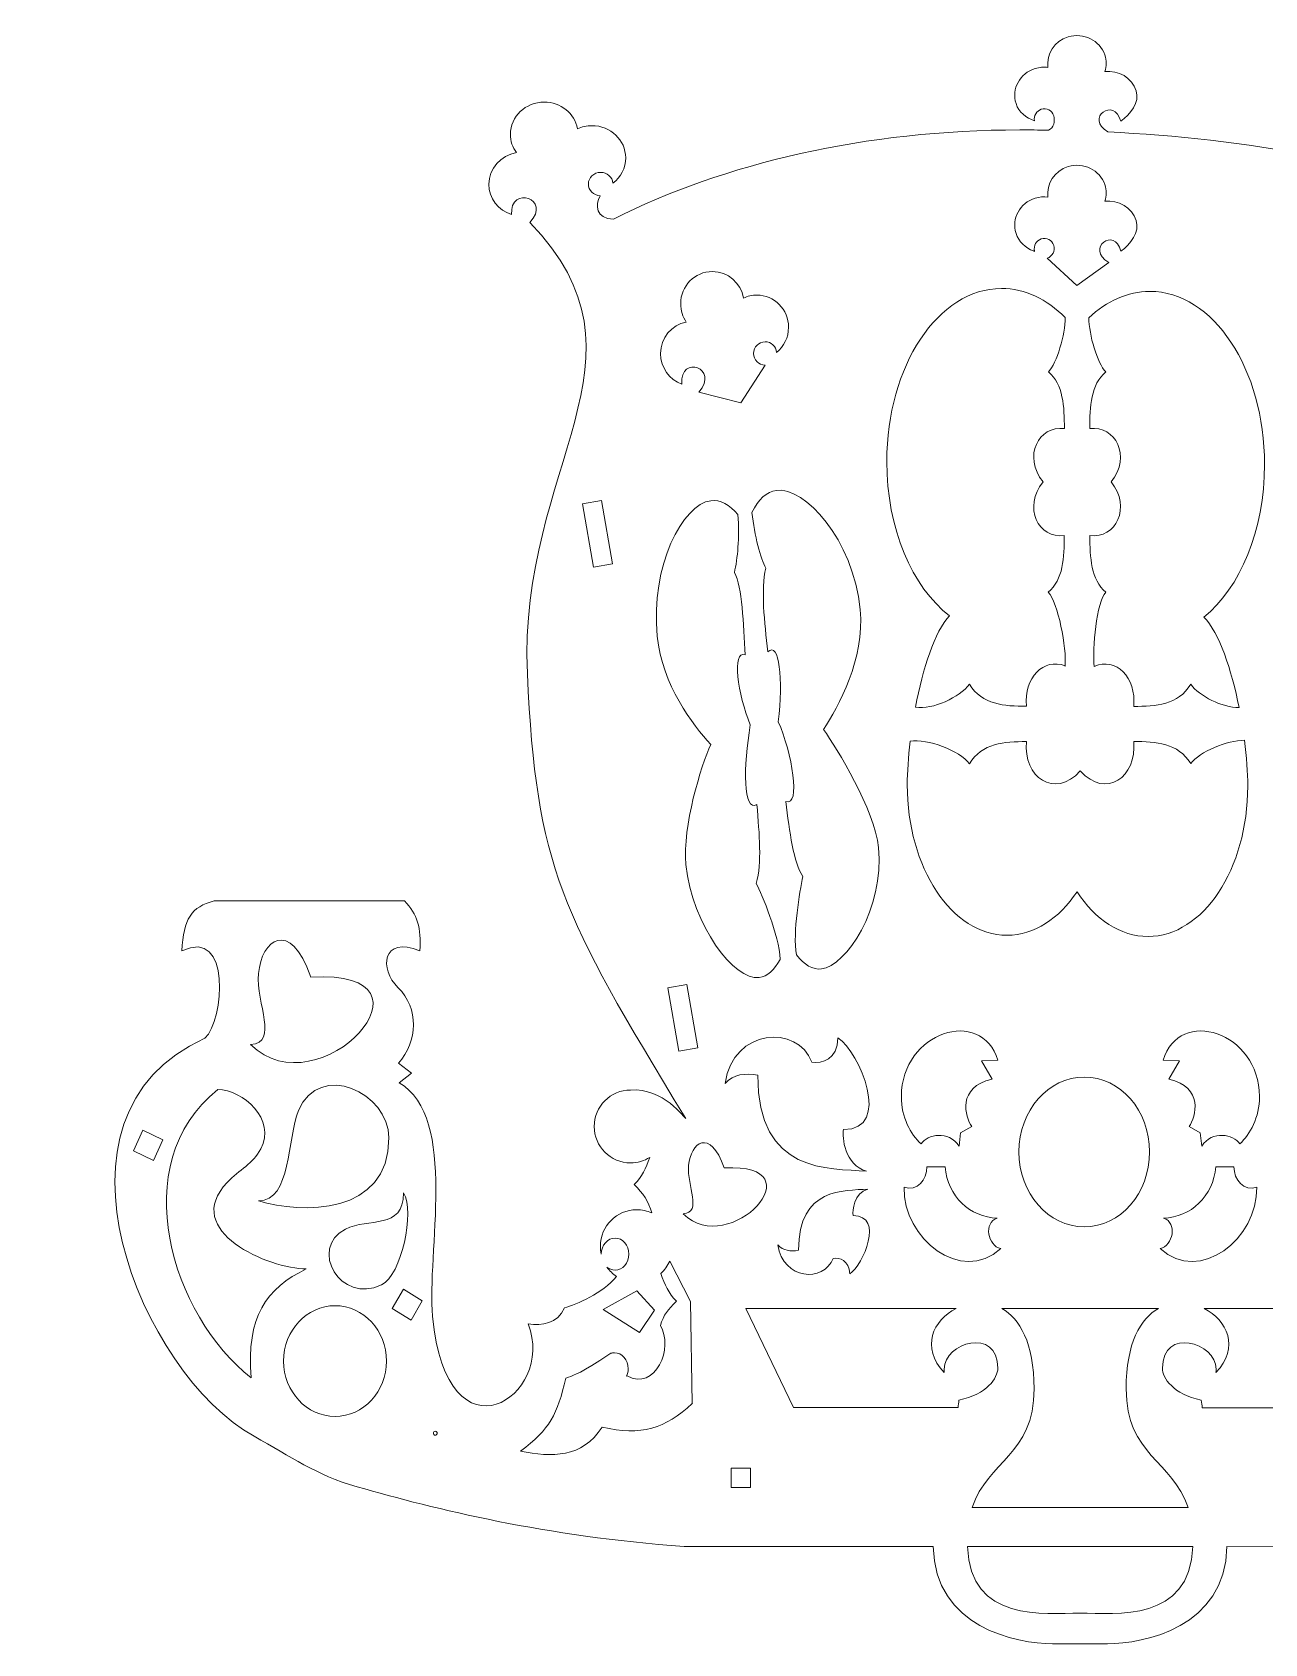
# Model space of a CAD drawing. Header units: centimetres. Extents: x -45.9 to 46.4, y -45.2 to 46.8.
# Drawn here: x -45.86 to -20.28, y 13.32 to 46.76 of the extents above; entities that cross this region are included whole.
import ezdxf

# ---------------------------------------------------------------- set-up
doc = ezdxf.new("R2010")
doc.units = ezdxf.units.CM
doc.header["$MEASUREMENT"] = 0
doc.layers.add('layer 1', color=7, linetype='Continuous')

msp = doc.modelspace()

# ---------------------------------------------------------------- linework, layer by layer
at = {"layer": 'layer 1', "color": 250, "lineweight": 9}
for points, knots in [([(-39.11094, 16.57322), (-37.47462, 16.10343), (-35.20512, 15.54193), (-32.32337, 15.33513), (-32.32337, 15.33513), (-32.32337, 15.33513), (-28.37737, 15.33367), (-28.37737, 15.33367), (-28.37737, 15.33367), (-28.37737, 15.33367), (-27.15544, 15.33313), (-27.15544, 15.33313), (-27.15544, 15.33313), (-27.12981, 13.6549), (-25.42327, 13.31554), (-24.67834, 13.31554), (-24.67834, 13.31554), (-24.67834, 13.31554), (-23.53678, 13.31554), (-23.53678, 13.31554), (-23.53678, 13.31554), (-22.79224, 13.31554), (-21.08691, 13.65463), (-21.05968, 15.33086), (-21.05968, 15.33086), (-21.05968, 15.33086), (-15.90255, 15.32886), (-15.90255, 15.32886), (-15.90255, 15.32886), (-13.02095, 15.53565), (-10.75144, 16.09715), (-9.11499, 16.56694), (-9.11499, 16.56694), (-8.24297, 16.81739), (-7.75516, 17.18652), (-6.97351, 17.61746), (-6.97351, 17.61746), (-4.64353, 18.90186), (-2.37055, 24.27579), (-5.95584, 25.87553), (-5.95584, 25.87553), (-6.34499, 26.25253), (-6.51988, 28.19229), (-5.47497, 27.689), (-5.47497, 27.689), (-5.51061, 28.3565), (-5.67148, 28.60321), (-6.14541, 28.72736), (-6.14541, 28.72736), (-6.14541, 28.72736), (-10.09689, 28.72736), (-10.09689, 28.72736), (-10.09689, 28.72736), (-10.36589, 28.45249), (-10.44946, 28.16946), (-10.41448, 27.68953), (-10.41448, 27.68953), (-9.62376, 28.00966), (-9.57183, 27.30505), (-9.96098, 26.92804), (-9.96098, 26.92804), (-10.40527, 26.49764), (-10.37337, 25.81398), (-9.96993, 25.35568), (-9.96993, 25.35568), (-9.96993, 25.35568), (-10.24213, 25.14902), (-10.24213, 25.14902), (-10.24213, 25.14902), (-10.24213, 25.14902), (-9.98808, 24.95184), (-9.98808, 24.95184), (-9.98808, 24.95184), (-11.21589, 24.24121), (-10.55573, 21.39712), (-10.67775, 20.10564), (-10.67775, 20.10564), (-10.97559, 16.95356), (-13.24696, 18.44329), (-12.66517, 19.94597), (-12.66517, 19.94597), (-12.95024, 19.91456), (-13.272, 19.94341), (-13.41473, 20.28183), (-13.41473, 20.28183), (-13.66754, 20.34673), (-14.20764, 20.58197), (-14.49826, 20.93201), (-14.49826, 20.93201), (-14.42057, 20.98407), (-14.35275, 21.05042), (-14.29908, 21.12718), (-14.29908, 21.12718), (-14.34621, 21.08713), (-14.40428, 21.0635), (-14.46689, 21.0635), (-14.46689, 21.0635), (-14.62455, 21.0635), (-14.75245, 21.21276), (-14.75245, 21.39685), (-14.75245, 21.39685), (-14.75245, 21.58095), (-14.62455, 21.73021), (-14.46689, 21.73021), (-14.46689, 21.73021), (-14.30923, 21.73021), (-14.18147, 21.58095), (-14.18147, 21.39685), (-14.18147, 21.39685), (-14.18147, 21.39685), (-14.18147, 21.39232), (-14.18147, 21.39232), (-14.18147, 21.39232), (-14.18147, 21.39232), (-14.18147, 21.39165), (-14.18147, 21.39165), (-14.18147, 21.39165), (-14.18147, 21.39165), (-14.18133, 21.39232), (-14.18133, 21.39232), (-14.18133, 21.39232), (-14.16905, 21.44665), (-14.16251, 21.50325), (-14.16251, 21.56133), (-14.16251, 21.56133), (-14.16251, 21.97878), (-14.49986, 22.31734), (-14.91585, 22.31734), (-14.91585, 22.31734), (-15.02666, 22.31734), (-15.13186, 22.29331), (-15.22664, 22.25019), (-15.22664, 22.25019), (-15.15856, 22.49476), (-15.04975, 22.65737), (-14.86541, 22.83944), (-14.86541, 22.83944), (-15.02743, 23.00921), (-15.10538, 23.16502), (-15.18686, 23.4043), (-15.18686, 23.4043), (-15.18686, 23.4043), (-15.18672, 23.4043), (-15.18672, 23.4043), (-15.18672, 23.4043), (-15.07098, 23.33154), (-14.93414, 23.28949), (-14.78742, 23.28949), (-14.78742, 23.28949), (-14.37157, 23.28949), (-14.03421, 23.62805), (-14.03421, 24.0455), (-14.03421, 24.0455), (-14.03421, 24.46296), (-14.37157, 24.80152), (-14.78742, 24.80152), (-14.78742, 24.80152), (-15.45693, 24.85492), (-15.92338, 24.20984), (-15.93219, 24.20984), (-15.93219, 24.20984), (-14.06599, 27.92756), (-13.40917, 29.05017), (-13.38273, 33.19509), (-13.38273, 33.19509), (-13.35496, 37.55882), (-15.92191, 40.46619), (-13.91527, 42.79163), (-13.91527, 42.79163), (-14.38746, 43.28799), (-13.49327, 43.58035), (-13.5392, 42.95851), (-13.5392, 42.95851), (-13.26458, 43.04929), (-13.06754, 43.29773), (-13.06754, 43.58983), (-13.06754, 43.58983), (-13.06754, 43.91597), (-13.31331, 44.18765), (-13.63812, 44.24612), (-13.63812, 44.24612), (-13.55989, 44.35399), (-13.5141, 44.48469), (-13.5141, 44.62553), (-13.5141, 44.62553), (-13.5141, 44.99439), (-13.82836, 45.29356), (-14.21591, 45.29356), (-14.21591, 45.29356), (-14.56181, 45.29356), (-14.84937, 45.05527), (-14.90717, 44.74167), (-14.90717, 44.74167), (-14.99755, 44.78226), (-15.09861, 44.80482), (-15.20528, 44.80482), (-15.20528, 44.80482), (-15.59283, 44.80482), (-15.90709, 44.50578), (-15.90709, 44.13678), (-15.90709, 44.13678), (-15.90709, 43.92492), (-15.80336, 43.73588), (-15.64156, 43.61346), (-15.64156, 43.61346), (-15.63101, 43.73815), (-15.52128, 43.83627), (-15.38764, 43.83627), (-15.38764, 43.83627), (-15.24693, 43.83627), (-15.13279, 43.72774), (-15.13279, 43.5941), (-15.13279, 43.5941), (-15.13279, 43.46366), (-15.24134, 43.35732), (-15.37723, 43.3522), (-15.37723, 43.3522), (-15.27297, 43.15529), (-15.27644, 42.86933), (-15.65665, 42.86933), (-15.65665, 42.86933), (-17.65066, 44.08084), (-20.72848, 44.55684), (-23.5325, 44.69041), (-23.5325, 44.69041), (-24.02126, 44.97935), (-23.39077, 45.42844), (-23.26524, 44.91229), (-23.26524, 44.91229), (-23.06312, 45.05687), (-22.8658, 45.30638), (-22.9451, 45.54748), (-22.9451, 45.54748), (-23.03348, 45.81662), (-23.31009, 45.97856), (-23.59405, 45.94451), (-23.59405, 45.94451), (-23.55867, 46.05332), (-23.5564, 46.17293), (-23.59458, 46.28908), (-23.59458, 46.28908), (-23.69471, 46.59359), (-24.03527, 46.76087), (-24.35513, 46.66261), (-24.35513, 46.66261), (-24.64069, 46.57477), (-24.81344, 46.30523), (-24.77606, 46.03169), (-24.77606, 46.03169), (-24.86163, 46.04224), (-24.95121, 46.03529), (-25.03919, 46.00819), (-25.03919, 46.00819), (-25.35919, 45.90994), (-25.53728, 45.58326), (-25.43729, 45.27875), (-25.43729, 45.27875), (-25.38001, 45.10464), (-25.22071, 44.98214), (-25.05477, 44.92178), (-25.05477, 44.92178), (-25.07394, 45.02495), (-25.01455, 45.12938), (-24.9137, 45.16247), (-24.9137, 45.16247), (-24.80516, 45.19811), (-24.68955, 45.1375), (-24.65564, 45.02723), (-24.65564, 45.02723), (-24.6216, 44.91683), (-24.65498, 44.76424), (-24.76365, 44.72861), (-24.76365, 44.72861), (-24.96523, 44.73158), (-25.16409, 44.733), (-25.35959, 44.733), (-25.35959, 44.733), (-28.55639, 44.733), (-31.49113, 44.04), (-33.79068, 42.8847), (-33.79068, 42.8847), (-34.16523, 42.88758), (-34.17236, 43.17311), (-34.06863, 43.36896), (-34.06863, 43.36896), (-34.20451, 43.37415), (-34.31307, 43.48048), (-34.31307, 43.61093), (-34.31307, 43.61093), (-34.31307, 43.74456), (-34.19892, 43.8531), (-34.05821, 43.8531), (-34.05821, 43.8531), (-33.92458, 43.8531), (-33.81484, 43.75497), (-33.80429, 43.63028), (-33.80429, 43.63028), (-33.64249, 43.7527), (-33.53876, 43.94174), (-33.53876, 44.1536), (-33.53876, 44.1536), (-33.53876, 44.52247), (-33.85302, 44.82164), (-34.24057, 44.82164), (-34.24057, 44.82164), (-34.34724, 44.82164), (-34.4483, 44.79895), (-34.53868, 44.7585), (-34.53868, 44.7585), (-34.59649, 45.07209), (-34.88405, 45.31039), (-35.22995, 45.31039), (-35.22995, 45.31039), (-35.61763, 45.31039), (-35.93176, 45.01121), (-35.93176, 44.64235), (-35.93176, 44.64235), (-35.93176, 44.50151), (-35.88597, 44.37068), (-35.80774, 44.26294), (-35.80774, 44.26294), (-36.13254, 44.20447), (-36.37832, 43.93279), (-36.37832, 43.60665), (-36.37832, 43.60665), (-36.37832, 43.31455), (-36.18127, 43.06611), (-35.90666, 42.97533), (-35.90666, 42.97533), (-35.95254, 43.5966), (-35.06003, 43.30534), (-35.5293, 42.80981), (-35.5293, 42.80981), (-32.77588, 39.98277), (-35.77768, 37.76962), (-35.57892, 33.44513), (-35.57892, 33.44513), (-35.39388, 29.4201), (-34.88204, 28.48559), (-32.29374, 24.21612), (-32.29374, 24.21612), (-32.30255, 24.21612), (-32.76913, 24.86106), (-33.4385, 24.80779), (-33.4385, 24.80779), (-33.85449, 24.80779), (-34.19171, 24.46923), (-34.19171, 24.05178), (-34.19171, 24.05178), (-34.19171, 23.63432), (-33.85449, 23.29563), (-33.4385, 23.29563), (-33.4385, 23.29563), (-33.29192, 23.29563), (-33.15495, 23.33782), (-33.0392, 23.41057), (-33.0392, 23.41057), (-33.12055, 23.17129), (-33.19863, 23.01535), (-33.36054, 22.84573), (-33.36054, 22.84573), (-33.17618, 22.66364), (-33.06737, 22.50104), (-32.99929, 22.25633), (-32.99929, 22.25633), (-33.09407, 22.29958), (-33.1994, 22.32361), (-33.31021, 22.32361), (-33.31021, 22.32361), (-33.72606, 22.32361), (-34.06342, 21.98506), (-34.06342, 21.5676), (-34.06342, 21.5676), (-34.06342, 21.50953), (-34.05688, 21.45292), (-34.0446, 21.39859), (-34.0446, 21.39859), (-34.0446, 21.39859), (-34.0446, 21.40313), (-34.0446, 21.40313), (-34.0446, 21.40313), (-34.0446, 21.58723), (-33.9167, 21.73648), (-33.75904, 21.73648), (-33.75904, 21.73648), (-33.60137, 21.73648), (-33.47348, 21.58723), (-33.47348, 21.40313), (-33.47348, 21.40313), (-33.47348, 21.21903), (-33.60137, 21.06978), (-33.75904, 21.06978), (-33.75904, 21.06978), (-33.82165, 21.06978), (-33.87986, 21.09341), (-33.92685, 21.13346), (-33.92685, 21.13346), (-33.92685, 21.13346), (-33.92738, 21.13399), (-33.92738, 21.13399), (-33.92738, 21.13399), (-33.92738, 21.13399), (-33.92698, 21.13332), (-33.92698, 21.13332), (-33.92698, 21.13332), (-33.87318, 21.05656), (-33.8055, 20.99035), (-33.72767, 20.93828), (-33.72767, 20.93828), (-34.01829, 20.58825), (-34.55851, 20.35288), (-34.81119, 20.28811), (-34.81119, 20.28811), (-34.95392, 19.94968), (-35.27582, 19.92084), (-35.56076, 19.95211), (-35.56076, 19.95211), (-34.97897, 18.44943), (-37.25048, 16.95983), (-37.54818, 20.11178), (-37.54818, 20.11178), (-37.67033, 21.4034), (-37.01004, 24.24749), (-38.23798, 24.95798), (-38.23798, 24.95798), (-38.23798, 24.95798), (-37.98379, 25.15529), (-37.98379, 25.15529), (-37.98379, 25.15529), (-37.98379, 25.15529), (-38.256, 25.36195), (-38.256, 25.36195), (-38.256, 25.36195), (-37.85256, 25.82026), (-37.82079, 26.50391), (-38.26508, 26.93432), (-38.26508, 26.93432), (-38.6541, 27.31119), (-38.60217, 28.01594), (-37.81144, 27.69581), (-37.81144, 27.69581), (-37.77647, 28.17574), (-37.86017, 28.45876), (-38.12904, 28.7335), (-38.12904, 28.7335), (-38.12904, 28.7335), (-42.08065, 28.7335), (-42.08065, 28.7335), (-42.08065, 28.7335), (-42.55458, 28.60948), (-42.71532, 28.36277), (-42.75096, 27.69527), (-42.75096, 27.69527), (-41.70619, 28.19857), (-41.88094, 26.25867), (-42.27009, 25.8818), (-42.27009, 25.8818), (-45.85538, 24.28193), (-43.5824, 18.90814), (-41.25242, 17.62373), (-41.25242, 17.62373), (-40.47077, 17.19279), (-39.98296, 16.82353), (-39.11094, 16.57322)], [0, 0, 0, 0, 0.00854701, 0.00854701, 0.00854701, 0.00854701, 0.01709402, 0.01709402, 0.01709402, 0.01709402, 0.02564103, 0.02564103, 0.02564103, 0.02564103, 0.03418803, 0.03418803, 0.03418803, 0.03418803, 0.04273504, 0.04273504, 0.04273504, 0.04273504, 0.05128205, 0.05128205, 0.05128205, 0.05128205, 0.05982906, 0.05982906, 0.05982906, 0.05982906, 0.06837607, 0.06837607, 0.06837607, 0.06837607, 0.07692308, 0.07692308, 0.07692308, 0.07692308, 0.08547009, 0.08547009, 0.08547009, 0.08547009, 0.09401709, 0.09401709, 0.09401709, 0.09401709, 0.1025641, 0.1025641, 0.1025641, 0.1025641, 0.11111111, 0.11111111, 0.11111111, 0.11111111, 0.11965812, 0.11965812, 0.11965812, 0.11965812, 0.12820513, 0.12820513, 0.12820513, 0.12820513, 0.13675214, 0.13675214, 0.13675214, 0.13675214, 0.14529915, 0.14529915, 0.14529915, 0.14529915, 0.15384615, 0.15384615, 0.15384615, 0.15384615, 0.16239316, 0.16239316, 0.16239316, 0.16239316, 0.17094017, 0.17094017, 0.17094017, 0.17094017, 0.17948718, 0.17948718, 0.17948718, 0.17948718, 0.18803419, 0.18803419, 0.18803419, 0.18803419, 0.1965812, 0.1965812, 0.1965812, 0.1965812, 0.20512821, 0.20512821, 0.20512821, 0.20512821, 0.21367521, 0.21367521, 0.21367521, 0.21367521, 0.22222222, 0.22222222, 0.22222222, 0.22222222, 0.23076923, 0.23076923, 0.23076923, 0.23076923, 0.23931624, 0.23931624, 0.23931624, 0.23931624, 0.24786325, 0.24786325, 0.24786325, 0.24786325, 0.25641026, 0.25641026, 0.25641026, 0.25641026, 0.26495726, 0.26495726, 0.26495726, 0.26495726, 0.27350427, 0.27350427, 0.27350427, 0.27350427, 0.28205128, 0.28205128, 0.28205128, 0.28205128, 0.29059829, 0.29059829, 0.29059829, 0.29059829, 0.2991453, 0.2991453, 0.2991453, 0.2991453, 0.30769231, 0.30769231, 0.30769231, 0.30769231, 0.31623932, 0.31623932, 0.31623932, 0.31623932, 0.32478632, 0.32478632, 0.32478632, 0.32478632, 0.33333333, 0.33333333, 0.33333333, 0.33333333, 0.34188034, 0.34188034, 0.34188034, 0.34188034, 0.35042735, 0.35042735, 0.35042735, 0.35042735, 0.35897436, 0.35897436, 0.35897436, 0.35897436, 0.36752137, 0.36752137, 0.36752137, 0.36752137, 0.37606838, 0.37606838, 0.37606838, 0.37606838, 0.38461538, 0.38461538, 0.38461538, 0.38461538, 0.39316239, 0.39316239, 0.39316239, 0.39316239, 0.4017094, 0.4017094, 0.4017094, 0.4017094, 0.41025641, 0.41025641, 0.41025641, 0.41025641, 0.41880342, 0.41880342, 0.41880342, 0.41880342, 0.42735043, 0.42735043, 0.42735043, 0.42735043, 0.43589744, 0.43589744, 0.43589744, 0.43589744, 0.44444444, 0.44444444, 0.44444444, 0.44444444, 0.45299145, 0.45299145, 0.45299145, 0.45299145, 0.46153846, 0.46153846, 0.46153846, 0.46153846, 0.47008547, 0.47008547, 0.47008547, 0.47008547, 0.47863248, 0.47863248, 0.47863248, 0.47863248, 0.48717949, 0.48717949, 0.48717949, 0.48717949, 0.4957265, 0.4957265, 0.4957265, 0.4957265, 0.5042735, 0.5042735, 0.5042735, 0.5042735, 0.51282051, 0.51282051, 0.51282051, 0.51282051, 0.52136752, 0.52136752, 0.52136752, 0.52136752, 0.52991453, 0.52991453, 0.52991453, 0.52991453, 0.53846154, 0.53846154, 0.53846154, 0.53846154, 0.54700855, 0.54700855, 0.54700855, 0.54700855, 0.55555556, 0.55555556, 0.55555556, 0.55555556, 0.56410256, 0.56410256, 0.56410256, 0.56410256, 0.57264957, 0.57264957, 0.57264957, 0.57264957, 0.58119658, 0.58119658, 0.58119658, 0.58119658, 0.58974359, 0.58974359, 0.58974359, 0.58974359, 0.5982906, 0.5982906, 0.5982906, 0.5982906, 0.60683761, 0.60683761, 0.60683761, 0.60683761, 0.61538462, 0.61538462, 0.61538462, 0.61538462, 0.62393162, 0.62393162, 0.62393162, 0.62393162, 0.63247863, 0.63247863, 0.63247863, 0.63247863, 0.64102564, 0.64102564, 0.64102564, 0.64102564, 0.64957265, 0.64957265, 0.64957265, 0.64957265, 0.65811966, 0.65811966, 0.65811966, 0.65811966, 0.66666667, 0.66666667, 0.66666667, 0.66666667, 0.67521368, 0.67521368, 0.67521368, 0.67521368, 0.68376068, 0.68376068, 0.68376068, 0.68376068, 0.69230769, 0.69230769, 0.69230769, 0.69230769, 0.7008547, 0.7008547, 0.7008547, 0.7008547, 0.70940171, 0.70940171, 0.70940171, 0.70940171, 0.71794872, 0.71794872, 0.71794872, 0.71794872, 0.72649573, 0.72649573, 0.72649573, 0.72649573, 0.73504274, 0.73504274, 0.73504274, 0.73504274, 0.74358974, 0.74358974, 0.74358974, 0.74358974, 0.75213675, 0.75213675, 0.75213675, 0.75213675, 0.76068376, 0.76068376, 0.76068376, 0.76068376, 0.76923077, 0.76923077, 0.76923077, 0.76923077, 0.77777778, 0.77777778, 0.77777778, 0.77777778, 0.78632479, 0.78632479, 0.78632479, 0.78632479, 0.79487179, 0.79487179, 0.79487179, 0.79487179, 0.8034188, 0.8034188, 0.8034188, 0.8034188, 0.81196581, 0.81196581, 0.81196581, 0.81196581, 0.82051282, 0.82051282, 0.82051282, 0.82051282, 0.82905983, 0.82905983, 0.82905983, 0.82905983, 0.83760684, 0.83760684, 0.83760684, 0.83760684, 0.84615385, 0.84615385, 0.84615385, 0.84615385, 0.85470085, 0.85470085, 0.85470085, 0.85470085, 0.86324786, 0.86324786, 0.86324786, 0.86324786, 0.87179487, 0.87179487, 0.87179487, 0.87179487, 0.88034188, 0.88034188, 0.88034188, 0.88034188, 0.88888889, 0.88888889, 0.88888889, 0.88888889, 0.8974359, 0.8974359, 0.8974359, 0.8974359, 0.90598291, 0.90598291, 0.90598291, 0.90598291, 0.91452991, 0.91452991, 0.91452991, 0.91452991, 0.92307692, 0.92307692, 0.92307692, 0.92307692, 0.93162393, 0.93162393, 0.93162393, 0.93162393, 0.94017094, 0.94017094, 0.94017094, 0.94017094, 0.94871795, 0.94871795, 0.94871795, 0.94871795, 0.95726496, 0.95726496, 0.95726496, 0.95726496, 0.96581197, 0.96581197, 0.96581197, 0.96581197, 0.97435897, 0.97435897, 0.97435897, 0.97435897, 0.98290598, 0.98290598, 0.98290598, 0.98290598, 1, 1, 1, 1]), ([(-24.76365, 44.72859), (-24.76365, 44.72859), (-24.7535, 44.72846), (-24.7535, 44.72846), (-24.7535, 44.72846), (-24.75688, 44.72851), (-24.76027, 44.72856), (-24.76365, 44.72859)], [0, 0, 0, 0, 0.33333333, 0.33333333, 0.33333333, 0.33333333, 1, 1, 1, 1]), ([(-25.07604, 42.22239), (-25.24291, 42.28246), (-25.37975, 42.41223), (-25.43729, 42.58711), (-25.43729, 42.58711), (-25.53728, 42.89163), (-25.35919, 43.21817), (-25.03919, 43.31656), (-25.03919, 43.31656), (-24.95121, 43.34352), (-24.86163, 43.35047), (-24.77606, 43.34005), (-24.77606, 43.34005), (-24.81344, 43.61346), (-24.64069, 43.88313), (-24.35513, 43.97084), (-24.35513, 43.97084), (-24.03527, 44.0691), (-23.69471, 43.90196), (-23.59458, 43.59744), (-23.59458, 43.59744), (-23.5564, 43.48116), (-23.55867, 43.36168), (-23.59405, 43.25288), (-23.59405, 43.25288), (-23.31009, 43.28692), (-23.03348, 43.12498), (-22.9451, 42.85571), (-22.9451, 42.85571), (-22.8658, 42.61461), (-23.06191, 42.35963), (-23.2639, 42.21504), (-23.2639, 42.21504), (-23.38632, 42.73997), (-24.00243, 42.27192), (-23.51181, 41.98195), (-23.51181, 41.98195), (-23.51181, 41.98195), (-24.17584, 41.50522), (-24.17584, 41.50522), (-24.17584, 41.50522), (-24.17584, 41.50522), (-24.79088, 42.071), (-24.79088, 42.071), (-24.79088, 42.071), (-24.68221, 42.10664), (-24.6216, 42.22519), (-24.65564, 42.33546), (-24.65564, 42.33546), (-24.68955, 42.44587), (-24.80516, 42.50634), (-24.9137, 42.4707), (-24.9137, 42.4707), (-25.01703, 42.43679), (-25.07684, 42.32799), (-25.05321, 42.22252), (-25.05321, 42.22252), (-25.05321, 42.22252), (-25.05121, 42.21344), (-25.05121, 42.21344), (-25.05121, 42.21344), (-25.05121, 42.21344), (-25.07604, 42.22239), (-25.07604, 42.22239)], [0, 0, 0, 0, 0.05882353, 0.05882353, 0.05882353, 0.05882353, 0.11764706, 0.11764706, 0.11764706, 0.11764706, 0.17647059, 0.17647059, 0.17647059, 0.17647059, 0.23529412, 0.23529412, 0.23529412, 0.23529412, 0.29411765, 0.29411765, 0.29411765, 0.29411765, 0.35294118, 0.35294118, 0.35294118, 0.35294118, 0.41176471, 0.41176471, 0.41176471, 0.41176471, 0.47058824, 0.47058824, 0.47058824, 0.47058824, 0.52941176, 0.52941176, 0.52941176, 0.52941176, 0.58823529, 0.58823529, 0.58823529, 0.58823529, 0.64705882, 0.64705882, 0.64705882, 0.64705882, 0.70588235, 0.70588235, 0.70588235, 0.70588235, 0.76470588, 0.76470588, 0.76470588, 0.76470588, 0.82352941, 0.82352941, 0.82352941, 0.82352941, 0.88235294, 0.88235294, 0.88235294, 0.88235294, 1, 1, 1, 1]), ([(-30.64474, 39.85262), (-30.64474, 39.85262), (-31.14804, 39.06871), (-31.14804, 39.06871), (-31.14804, 39.06871), (-31.14804, 39.06871), (-32.02193, 39.29232), (-32.02193, 39.29232), (-32.02193, 39.29232), (-31.58031, 39.78867), (-32.41656, 40.08091), (-32.3737, 39.4592), (-32.3737, 39.4592), (-32.63056, 39.54984), (-32.81492, 39.79829), (-32.81492, 40.09052), (-32.81492, 40.09052), (-32.81492, 40.41666), (-32.58504, 40.68833), (-32.28119, 40.74681), (-32.28119, 40.74681), (-32.35435, 40.85454), (-32.3972, 40.98537), (-32.3972, 41.12622), (-32.3972, 41.12622), (-32.3972, 41.49508), (-32.10323, 41.79425), (-31.74078, 41.79425), (-31.74078, 41.79425), (-31.41717, 41.79425), (-31.14817, 41.55595), (-31.09424, 41.24236), (-31.09424, 41.24236), (-31.0096, 41.28281), (-30.91508, 41.30551), (-30.81535, 41.30551), (-30.81535, 41.30551), (-30.45277, 41.30551), (-30.15893, 41.00633), (-30.15893, 40.63747), (-30.15893, 40.63747), (-30.15893, 40.42561), (-30.25585, 40.23657), (-30.40724, 40.11415), (-30.40724, 40.11415), (-30.41699, 40.23884), (-30.51965, 40.33683), (-30.64474, 40.33683), (-30.64474, 40.33683), (-30.77637, 40.33683), (-30.88304, 40.22843), (-30.88304, 40.09479), (-30.88304, 40.09479), (-30.88304, 39.96102), (-30.77637, 39.85262), (-30.64474, 39.85262)], [0, 0, 0, 0, 0.06666667, 0.06666667, 0.06666667, 0.06666667, 0.13333333, 0.13333333, 0.13333333, 0.13333333, 0.2, 0.2, 0.2, 0.2, 0.26666667, 0.26666667, 0.26666667, 0.26666667, 0.33333333, 0.33333333, 0.33333333, 0.33333333, 0.4, 0.4, 0.4, 0.4, 0.46666667, 0.46666667, 0.46666667, 0.46666667, 0.53333333, 0.53333333, 0.53333333, 0.53333333, 0.6, 0.6, 0.6, 0.6, 0.66666667, 0.66666667, 0.66666667, 0.66666667, 0.73333333, 0.73333333, 0.73333333, 0.73333333, 0.8, 0.8, 0.8, 0.8, 0.86666667, 0.86666667, 0.86666667, 0.86666667, 1, 1, 1, 1]), ([(-26.82022, 34.65078), (-27.59172, 35.24525), (-28.12011, 36.45557), (-28.12011, 37.85172), (-28.12011, 37.85172), (-28.12011, 39.83513), (-27.05371, 41.44355), (-25.73873, 41.44355), (-25.73873, 41.44355), (-25.24892, 41.44355), (-24.79368, 41.22047), (-24.41508, 40.83785), (-24.41508, 40.83785), (-24.41836, 40.48617), (-24.58804, 39.88966), (-24.76578, 39.71231), (-24.76578, 39.71231), (-24.45566, 39.45092), (-24.43377, 38.98767), (-24.43377, 38.53404), (-24.43377, 38.53404), (-24.96817, 38.60279), (-25.30405, 37.96052), (-24.87645, 37.42946), (-24.87645, 37.42946), (-25.30405, 36.89839), (-24.97017, 36.24651), (-24.43577, 36.31526), (-24.43577, 36.31526), (-24.43577, 35.86176), (-24.4578, 35.39838), (-24.76778, 35.13712), (-24.76778, 35.13712), (-24.56976, 34.93935), (-24.38021, 33.96919), (-24.421, 33.61114), (-24.421, 33.61114), (-24.86337, 33.78249), (-25.27838, 33.36732), (-25.22262, 32.77216), (-25.22262, 32.77216), (-25.67826, 32.77216), (-26.14351, 32.80246), (-26.40583, 33.23073), (-26.40583, 33.23073), (-26.60515, 32.95612), (-27.16732, 32.69566), (-27.5235, 32.7548), (-27.5235, 32.7548), (-27.37171, 33.551), (-27.12674, 34.3233), (-26.82022, 34.65078)], [0, 0, 0, 0, 0.07142857, 0.07142857, 0.07142857, 0.07142857, 0.14285714, 0.14285714, 0.14285714, 0.14285714, 0.21428571, 0.21428571, 0.21428571, 0.21428571, 0.28571429, 0.28571429, 0.28571429, 0.28571429, 0.35714286, 0.35714286, 0.35714286, 0.35714286, 0.42857143, 0.42857143, 0.42857143, 0.42857143, 0.5, 0.5, 0.5, 0.5, 0.57142857, 0.57142857, 0.57142857, 0.57142857, 0.64285714, 0.64285714, 0.64285714, 0.64285714, 0.71428571, 0.71428571, 0.71428571, 0.71428571, 0.78571429, 0.78571429, 0.78571429, 0.78571429, 0.85714286, 0.85714286, 0.85714286, 0.85714286, 1, 1, 1, 1]), ([(-22.9945, 32.76936), (-22.93772, 33.37601), (-23.36341, 33.79752), (-23.8131, 33.60035), (-23.8131, 33.60035), (-23.85494, 33.9576), (-23.77088, 34.93919), (-23.57255, 35.13712), (-23.57255, 35.13712), (-23.88268, 35.39838), (-23.9047, 35.86176), (-23.9047, 36.31526), (-23.9047, 36.31526), (-23.3703, 36.24651), (-23.03642, 36.89839), (-23.46402, 37.42946), (-23.46402, 37.42946), (-23.03642, 37.96052), (-23.3723, 38.60279), (-23.90671, 38.53404), (-23.90671, 38.53404), (-23.90671, 38.98767), (-23.88481, 39.45092), (-23.57469, 39.71231), (-23.57469, 39.71231), (-23.75331, 39.89054), (-23.92393, 40.48274), (-23.92553, 40.83358), (-23.92553, 40.83358), (-23.55905, 41.18101), (-23.12523, 41.38187), (-22.66048, 41.38187), (-22.66048, 41.38187), (-21.34537, 41.38187), (-20.27896, 39.77346), (-20.27896, 37.79004), (-20.27896, 37.79004), (-20.27896, 36.41926), (-20.7884, 35.22737), (-21.53734, 34.62207), (-21.53734, 34.62207), (-21.22014, 34.2974), (-20.96582, 33.53592), (-20.80763, 32.74346), (-20.80763, 32.74346), (-21.15993, 32.74573), (-21.63226, 32.98109), (-21.81128, 33.22793), (-21.81128, 33.22793), (-22.07374, 32.79966), (-22.53899, 32.76936), (-22.9945, 32.76936)], [0, 0, 0, 0, 0.07142857, 0.07142857, 0.07142857, 0.07142857, 0.14285714, 0.14285714, 0.14285714, 0.14285714, 0.21428571, 0.21428571, 0.21428571, 0.21428571, 0.28571429, 0.28571429, 0.28571429, 0.28571429, 0.35714286, 0.35714286, 0.35714286, 0.35714286, 0.42857143, 0.42857143, 0.42857143, 0.42857143, 0.5, 0.5, 0.5, 0.5, 0.57142857, 0.57142857, 0.57142857, 0.57142857, 0.64285714, 0.64285714, 0.64285714, 0.64285714, 0.71428571, 0.71428571, 0.71428571, 0.71428571, 0.78571429, 0.78571429, 0.78571429, 0.78571429, 0.85714286, 0.85714286, 0.85714286, 0.85714286, 1, 1, 1, 1]), ([(-30.21514, 30.79769), (-29.89874, 30.671), (-30.08778, 31.82751), (-30.37387, 32.45189), (-30.37387, 32.45189), (-30.2656, 33.3127), (-30.35251, 34.14334), (-30.58747, 33.89957), (-30.58747, 33.89957), (-30.66343, 34.5337), (-30.73085, 35.18772), (-30.63152, 35.63868), (-30.63152, 35.63868), (-30.7438, 35.83866), (-30.86181, 36.30672), (-30.92122, 36.79693), (-30.92122, 36.79693), (-30.78558, 37.06313), (-30.61136, 37.22854), (-30.40991, 37.25337), (-30.40991, 37.25337), (-29.82692, 37.32546), (-28.81699, 36.24544), (-28.67134, 34.77854), (-28.67134, 34.77854), (-28.56881, 33.74604), (-29.13325, 32.77096), (-29.43162, 32.28902), (-29.43162, 32.28902), (-29.15554, 31.89987), (-28.37056, 30.62267), (-28.29326, 29.84436), (-28.29326, 29.84436), (-28.1667, 28.56957), (-28.96797, 27.38288), (-29.47461, 27.32027), (-29.47461, 27.32027), (-29.65337, 27.29811), (-29.83306, 27.40624), (-29.99619, 27.6113), (-29.99619, 27.6113), (-30.07536, 28.09537), (-29.92317, 28.90959), (-29.8647, 29.24201), (-29.8647, 29.24201), (-30.05146, 29.52169), (-30.13917, 30.16343), (-30.21514, 30.79769)], [0, 0, 0, 0, 0.07692308, 0.07692308, 0.07692308, 0.07692308, 0.15384615, 0.15384615, 0.15384615, 0.15384615, 0.23076923, 0.23076923, 0.23076923, 0.23076923, 0.30769231, 0.30769231, 0.30769231, 0.30769231, 0.38461538, 0.38461538, 0.38461538, 0.38461538, 0.46153846, 0.46153846, 0.46153846, 0.46153846, 0.53846154, 0.53846154, 0.53846154, 0.53846154, 0.61538462, 0.61538462, 0.61538462, 0.61538462, 0.69230769, 0.69230769, 0.69230769, 0.69230769, 0.76923077, 0.76923077, 0.76923077, 0.76923077, 0.84615385, 0.84615385, 0.84615385, 0.84615385, 1, 1, 1, 1]), ([(-34.2064, 35.65657), (-34.2064, 35.65657), (-34.43829, 36.97128), (-34.43829, 36.97128), (-34.43829, 36.97128), (-34.43829, 36.97128), (-34.04379, 37.04084), (-34.04379, 37.04084), (-34.04379, 37.04084), (-34.04379, 37.04084), (-33.81204, 35.72612), (-33.81204, 35.72612), (-33.81204, 35.72612), (-33.81204, 35.72612), (-34.2064, 35.65657), (-34.2064, 35.65657)], [0, 0, 0, 0, 0.2, 0.2, 0.2, 0.2, 0.4, 0.4, 0.4, 0.4, 0.6, 0.6, 0.6, 0.6, 1, 1, 1, 1]), ([(-30.77063, 27.14031), (-31.2774, 27.0777), (-32.16064, 28.21365), (-32.2872, 29.48845), (-32.2872, 29.48845), (-32.36623, 30.28358), (-31.97374, 31.53261), (-31.77175, 31.97796), (-31.77175, 31.97796), (-32.14822, 32.38461), (-32.78195, 33.21271), (-32.88261, 34.22651), (-32.88261, 34.22651), (-33.02826, 35.69342), (-32.35315, 36.96688), (-31.77015, 37.03897), (-31.77015, 37.03897), (-31.57871, 37.06273), (-31.38633, 36.9566), (-31.20931, 36.75154), (-31.20931, 36.75154), (-31.17273, 36.25826), (-31.21772, 35.84133), (-31.28314, 35.54536), (-31.28314, 35.54536), (-31.10892, 35.25727), (-31.10545, 34.47589), (-31.05726, 33.83869), (-31.05726, 33.83869), (-31.34802, 33.93615), (-31.21065, 33.02154), (-30.95219, 32.38447), (-30.95219, 32.38447), (-31.09784, 31.52954), (-31.10518, 30.55819), (-30.81375, 30.73361), (-30.81375, 30.73361), (-30.76556, 30.09641), (-30.70962, 29.54011), (-30.82844, 29.09409), (-30.82844, 29.09409), (-30.71336, 28.86594), (-30.35251, 28.02916), (-30.33502, 27.51999), (-30.33502, 27.51999), (-30.4517, 27.29864), (-30.59988, 27.1614), (-30.77063, 27.14031)], [0, 0, 0, 0, 0.07692308, 0.07692308, 0.07692308, 0.07692308, 0.15384615, 0.15384615, 0.15384615, 0.15384615, 0.23076923, 0.23076923, 0.23076923, 0.23076923, 0.30769231, 0.30769231, 0.30769231, 0.30769231, 0.38461538, 0.38461538, 0.38461538, 0.38461538, 0.46153846, 0.46153846, 0.46153846, 0.46153846, 0.53846154, 0.53846154, 0.53846154, 0.53846154, 0.61538462, 0.61538462, 0.61538462, 0.61538462, 0.69230769, 0.69230769, 0.69230769, 0.69230769, 0.76923077, 0.76923077, 0.76923077, 0.76923077, 0.84615385, 0.84615385, 0.84615385, 0.84615385, 1, 1, 1, 1]), ([(-24.421, 33.61114), (-24.42072, 33.61103), (-24.42043, 33.61092), (-24.42015, 33.61081), (-24.42015, 33.61081), (-24.42015, 33.61081), (-24.42148, 33.60707), (-24.42148, 33.60707), (-24.42148, 33.60707), (-24.42132, 33.60842), (-24.42116, 33.60978), (-24.421, 33.61114)], [0, 0, 0, 0, 0.25, 0.25, 0.25, 0.25, 0.5, 0.5, 0.5, 0.5, 1, 1, 1, 1]), ([(-23.8131, 33.60035), (-23.81297, 33.59929), (-23.81285, 33.59824), (-23.81272, 33.59719), (-23.81272, 33.59719), (-23.81272, 33.59719), (-23.81512, 33.59946), (-23.81512, 33.59946), (-23.81512, 33.59946), (-23.81445, 33.59976), (-23.81377, 33.60006), (-23.8131, 33.60035)], [0, 0, 0, 0, 0.25, 0.25, 0.25, 0.25, 0.5, 0.5, 0.5, 0.5, 1, 1, 1, 1]), ([(-25.62512, 28.02101), (-26.76815, 28.02101), (-27.69491, 29.4189), (-27.69491, 31.14279), (-27.69491, 31.14279), (-27.69491, 31.40338), (-27.67369, 31.7155), (-27.63377, 32.04618), (-27.63377, 32.04618), (-27.27759, 32.10519), (-26.60515, 31.85461), (-26.40583, 31.58), (-26.40583, 31.58), (-26.14351, 32.00827), (-25.67826, 32.03857), (-25.22262, 32.03857), (-25.22262, 32.03857), (-25.29177, 31.30045), (-24.63709, 30.83934), (-24.10375, 31.42995), (-24.10375, 31.42995), (-23.57042, 30.83934), (-22.92548, 31.30339), (-22.9945, 32.04138), (-22.9945, 32.04138), (-22.53899, 32.04138), (-22.07374, 32.01107), (-21.81128, 31.5828), (-21.81128, 31.5828), (-21.63226, 31.82965), (-21.04886, 32.06514), (-20.69655, 32.06741), (-20.69655, 32.06741), (-20.65183, 31.72178), (-20.62793, 31.39297), (-20.62793, 31.11649), (-20.62793, 31.11649), (-20.62793, 29.39273), (-21.55483, 27.99485), (-22.69773, 27.99485), (-22.69773, 27.99485), (-23.27365, 27.99485), (-23.79483, 28.34996), (-24.1701, 28.92281), (-24.1701, 28.92281), (-24.54404, 28.36531), (-25.05801, 28.02101), (-25.62512, 28.02101)], [0, 0, 0, 0, 0.07692308, 0.07692308, 0.07692308, 0.07692308, 0.15384615, 0.15384615, 0.15384615, 0.15384615, 0.23076923, 0.23076923, 0.23076923, 0.23076923, 0.30769231, 0.30769231, 0.30769231, 0.30769231, 0.38461538, 0.38461538, 0.38461538, 0.38461538, 0.46153846, 0.46153846, 0.46153846, 0.46153846, 0.53846154, 0.53846154, 0.53846154, 0.53846154, 0.61538462, 0.61538462, 0.61538462, 0.61538462, 0.69230769, 0.69230769, 0.69230769, 0.69230769, 0.76923077, 0.76923077, 0.76923077, 0.76923077, 0.84615385, 0.84615385, 0.84615385, 0.84615385, 1, 1, 1, 1]), ([(-40.07094, 27.14952), (-37.15102, 27.32387), (-39.90874, 24.35469), (-41.32331, 25.75017), (-41.32331, 25.75017), (-40.7291, 25.79276), (-41.21477, 26.59576), (-41.15897, 27.22655), (-41.15897, 27.22655), (-41.09769, 27.91955), (-40.50855, 28.39308), (-40.07094, 27.14952)], [0, 0, 0, 0, 0.25, 0.25, 0.25, 0.25, 0.5, 0.5, 0.5, 0.5, 1, 1, 1, 1]), ([(-32.43311, 25.61253), (-32.43311, 25.61253), (-32.66487, 26.92724), (-32.66487, 26.92724), (-32.66487, 26.92724), (-32.66487, 26.92724), (-32.27051, 26.9968), (-32.27051, 26.9968), (-32.27051, 26.9968), (-32.27051, 26.9968), (-32.03862, 25.68208), (-32.03862, 25.68208), (-32.03862, 25.68208), (-32.03862, 25.68208), (-32.43311, 25.61253), (-32.43311, 25.61253)], [0, 0, 0, 0, 0.2, 0.2, 0.2, 0.2, 0.4, 0.4, 0.4, 0.4, 0.6, 0.6, 0.6, 0.6, 1, 1, 1, 1]), ([(-27.81653, 24.67002), (-27.81653, 26.02398), (-26.14858, 26.54089), (-25.81656, 25.42443), (-25.81656, 25.42443), (-25.81656, 25.42443), (-26.15525, 25.41041), (-26.15525, 25.41041), (-26.15525, 25.41041), (-26.15525, 25.41041), (-25.93338, 25.03207), (-25.93338, 25.03207), (-25.93338, 25.03207), (-26.66856, 24.8712), (-26.49475, 24.24856), (-26.35671, 24.05124), (-26.35671, 24.05124), (-26.35671, 24.05124), (-26.58953, 23.92161), (-26.58953, 23.92161), (-26.58953, 23.92161), (-26.58953, 23.92161), (-26.61943, 23.64393), (-26.61943, 23.64393), (-26.61943, 23.64393), (-26.83851, 23.97715), (-27.27652, 23.88917), (-27.40775, 23.68919), (-27.40775, 23.68919), (-27.62683, 23.88904), (-27.81653, 24.24215), (-27.81653, 24.67002)], [0, 0, 0, 0, 0.11111111, 0.11111111, 0.11111111, 0.11111111, 0.22222222, 0.22222222, 0.22222222, 0.22222222, 0.33333333, 0.33333333, 0.33333333, 0.33333333, 0.44444444, 0.44444444, 0.44444444, 0.44444444, 0.55555556, 0.55555556, 0.55555556, 0.55555556, 0.66666667, 0.66666667, 0.66666667, 0.66666667, 0.77777778, 0.77777778, 0.77777778, 0.77777778, 1, 1, 1, 1]), ([(-21.84546, 24.05124), (-21.70742, 24.24856), (-21.5336, 24.8712), (-22.26879, 25.03207), (-22.26879, 25.03207), (-22.26879, 25.03207), (-22.04704, 25.41041), (-22.04704, 25.41041), (-22.04704, 25.41041), (-22.04704, 25.41041), (-22.3856, 25.42443), (-22.3856, 25.42443), (-22.3856, 25.42443), (-22.05359, 26.54089), (-20.38563, 26.02398), (-20.38563, 24.67002), (-20.38563, 24.67002), (-20.38563, 24.24215), (-20.57534, 23.88904), (-20.79441, 23.68919), (-20.79441, 23.68919), (-20.92564, 23.88917), (-21.36366, 23.97715), (-21.58273, 23.64393), (-21.58273, 23.64393), (-21.58273, 23.64393), (-21.61263, 23.92161), (-21.61263, 23.92161), (-21.61263, 23.92161), (-21.61263, 23.92161), (-21.84546, 24.05124), (-21.84546, 24.05124)], [0, 0, 0, 0, 0.11111111, 0.11111111, 0.11111111, 0.11111111, 0.22222222, 0.22222222, 0.22222222, 0.22222222, 0.33333333, 0.33333333, 0.33333333, 0.33333333, 0.44444444, 0.44444444, 0.44444444, 0.44444444, 0.55555556, 0.55555556, 0.55555556, 0.55555556, 0.66666667, 0.66666667, 0.66666667, 0.66666667, 0.77777778, 0.77777778, 0.77777778, 0.77777778, 1, 1, 1, 1]), ([(-28.54398, 23.12155), (-29.30916, 23.18823), (-30.79786, 23.0498), (-30.79786, 25.11898), (-30.79786, 25.11898), (-31.06153, 25.15996), (-31.29062, 25.13794), (-31.47671, 24.9453), (-31.47671, 24.9453), (-31.30383, 26.0922), (-29.97417, 26.17577), (-29.67366, 25.38344), (-29.67366, 25.38344), (-29.4686, 25.35755), (-29.14433, 25.43391), (-29.13352, 25.88954), (-29.13352, 25.88954), (-28.68282, 25.58984), (-28.00103, 23.98583), (-29.0167, 23.98583), (-29.0167, 23.98583), (-29.05235, 23.83364), (-28.99454, 23.25385), (-28.54398, 23.12155)], [0, 0, 0, 0, 0.14285714, 0.14285714, 0.14285714, 0.14285714, 0.28571429, 0.28571429, 0.28571429, 0.28571429, 0.42857143, 0.42857143, 0.42857143, 0.42857143, 0.57142857, 0.57142857, 0.57142857, 0.57142857, 0.71428571, 0.71428571, 0.71428571, 0.71428571, 1, 1, 1, 1]), ([(-38.45425, 23.81495), (-38.45425, 22.19866), (-40.26892, 22.23844), (-41.16097, 22.50584), (-41.16097, 22.50584), (-40.47478, 22.50584), (-40.5693, 23.80894), (-40.32913, 24.37992), (-40.32913, 24.37992), (-39.89085, 25.42189), (-38.45425, 24.74932), (-38.45425, 23.81495)], [0, 0, 0, 0, 0.25, 0.25, 0.25, 0.25, 0.5, 0.5, 0.5, 0.5, 1, 1, 1, 1]), ([(-40.16759, 21.09421), (-41.00024, 20.69518), (-41.41662, 20.10057), (-41.30996, 18.83538), (-41.30996, 18.83538), (-42.96216, 20.11618), (-43.93671, 23.28028), (-42.00523, 24.81593), (-42.00523, 24.81593), (-41.48177, 24.81593), (-40.7841, 24.19689), (-41.11131, 23.58386), (-41.11131, 23.58386), (-41.27298, 23.28108), (-41.55333, 23.15265), (-41.80658, 22.89086), (-41.80658, 22.89086), (-42.78287, 21.88186), (-40.93322, 21.09421), (-40.16759, 21.09421)], [0, 0, 0, 0, 0.16666667, 0.16666667, 0.16666667, 0.16666667, 0.33333333, 0.33333333, 0.33333333, 0.33333333, 0.5, 0.5, 0.5, 0.5, 0.66666667, 0.66666667, 0.66666667, 0.66666667, 1, 1, 1, 1]), ([(-24.02098, 21.9689), (-24.76939, 21.9689), (-25.37615, 22.66484), (-25.37615, 23.52312), (-25.37615, 23.52312), (-25.37615, 24.38152), (-24.76939, 25.07733), (-24.02098, 25.07733), (-24.02098, 25.07733), (-23.27258, 25.07733), (-22.66582, 24.38152), (-22.66582, 23.52312), (-22.66582, 23.52312), (-22.66582, 22.66484), (-23.27258, 21.9689), (-24.02098, 21.9689)], [0, 0, 0, 0, 0.2, 0.2, 0.2, 0.2, 0.4, 0.4, 0.4, 0.4, 0.6, 0.6, 0.6, 0.6, 1, 1, 1, 1]), ([(-43.33583, 23.34663), (-43.33583, 23.34663), (-43.75088, 23.54327), (-43.75088, 23.54327), (-43.75088, 23.54327), (-43.75088, 23.54327), (-43.56051, 23.97234), (-43.56051, 23.97234), (-43.56051, 23.97234), (-43.56051, 23.97234), (-43.14545, 23.77557), (-43.14545, 23.77557), (-43.14545, 23.77557), (-43.14545, 23.77557), (-43.33583, 23.34663), (-43.33583, 23.34663)], [0, 0, 0, 0, 0.2, 0.2, 0.2, 0.2, 0.4, 0.4, 0.4, 0.4, 0.6, 0.6, 0.6, 0.6, 1, 1, 1, 1]), ([(-32.34473, 22.23764), (-31.9405, 22.26648), (-32.27091, 22.81276), (-32.23286, 23.24183), (-32.23286, 23.24183), (-32.19121, 23.71322), (-31.79057, 24.03536), (-31.49287, 23.1895), (-31.49287, 23.1895), (-29.50665, 23.30805), (-31.3826, 21.28832), (-32.34473, 22.23764)], [0, 0, 0, 0, 0.25, 0.25, 0.25, 0.25, 0.5, 0.5, 0.5, 0.5, 1, 1, 1, 1]), ([(-25.75368, 21.5154), (-26.58366, 20.77314), (-27.77995, 21.71632), (-27.76113, 22.7922), (-27.76113, 22.7922), (-27.48932, 22.69835), (-27.28667, 22.94653), (-27.28667, 23.21526), (-27.28667, 23.21526), (-27.28667, 23.21526), (-26.90926, 23.21326), (-26.90926, 23.21326), (-26.90926, 23.21326), (-26.85934, 22.6021), (-26.38968, 22.16341), (-25.82671, 22.15006), (-25.82671, 22.15006), (-26.12054, 22.05648), (-26.02442, 21.57401), (-25.75368, 21.5154)], [0, 0, 0, 0, 0.16666667, 0.16666667, 0.16666667, 0.16666667, 0.33333333, 0.33333333, 0.33333333, 0.33333333, 0.5, 0.5, 0.5, 0.5, 0.66666667, 0.66666667, 0.66666667, 0.66666667, 1, 1, 1, 1]), ([(-22.37559, 22.15006), (-21.81262, 22.16341), (-21.34296, 22.6021), (-21.29303, 23.21326), (-21.29303, 23.21326), (-21.29303, 23.21326), (-20.91563, 23.21526), (-20.91563, 23.21526), (-20.91563, 23.21526), (-20.91563, 22.94653), (-20.71297, 22.69835), (-20.44103, 22.7922), (-20.44103, 22.7922), (-20.42234, 21.71632), (-21.61851, 20.77314), (-22.44848, 21.5154), (-22.44848, 21.5154), (-22.17774, 21.57401), (-22.08162, 22.05648), (-22.37559, 22.15006)], [0, 0, 0, 0, 0.16666667, 0.16666667, 0.16666667, 0.16666667, 0.33333333, 0.33333333, 0.33333333, 0.33333333, 0.5, 0.5, 0.5, 0.5, 0.66666667, 0.66666667, 0.66666667, 0.66666667, 1, 1, 1, 1]), ([(-29.23404, 21.31328), (-29.42535, 20.80879), (-30.27174, 20.86205), (-30.38188, 21.59217), (-30.38188, 21.59217), (-30.26333, 21.46948), (-30.11755, 21.45546), (-29.94974, 21.48149), (-29.94974, 21.48149), (-29.94974, 22.79875), (-29.0019, 22.71068), (-28.51487, 22.75309), (-28.51487, 22.75309), (-28.80177, 22.66898), (-28.83848, 22.29972), (-28.81578, 22.20293), (-28.81578, 22.20293), (-28.16924, 22.20293), (-28.60325, 21.18179), (-28.89014, 20.99101), (-28.89014, 20.99101), (-28.89695, 21.28111), (-29.10348, 21.3297), (-29.23404, 21.31328)], [0, 0, 0, 0, 0.14285714, 0.14285714, 0.14285714, 0.14285714, 0.28571429, 0.28571429, 0.28571429, 0.28571429, 0.42857143, 0.42857143, 0.42857143, 0.42857143, 0.57142857, 0.57142857, 0.57142857, 0.57142857, 0.71428571, 0.71428571, 0.71428571, 0.71428571, 1, 1, 1, 1]), ([(-38.60804, 20.76406), (-39.45684, 20.35235), (-40.13101, 21.51821), (-39.35311, 21.92071), (-39.35311, 21.92071), (-38.88439, 22.16315), (-38.14867, 21.89681), (-38.14867, 22.67245), (-38.14867, 22.67245), (-37.91491, 22.27876), (-38.18671, 20.96859), (-38.60804, 20.76406)], [0, 0, 0, 0, 0.25, 0.25, 0.25, 0.25, 0.5, 0.5, 0.5, 0.5, 1, 1, 1, 1]), ([(-35.72416, 17.31308), (-35.10419, 17.76604), (-34.95881, 18.08191), (-34.78032, 18.8251), (-34.78032, 18.8251), (-34.63587, 18.89047), (-34.56842, 18.87658), (-34.07717, 19.1953), (-34.07717, 19.1953), (-34.07717, 19.1953), (-33.84616, 19.3446), (-33.84616, 19.3446), (-33.84616, 19.3446), (-33.82271, 19.35183), (-33.79821, 19.35577), (-33.77306, 19.35577), (-33.77306, 19.35577), (-33.61539, 19.35577), (-33.4875, 19.20651), (-33.4875, 19.02242), (-33.4875, 19.02242), (-33.4875, 18.96755), (-33.49885, 18.91588), (-33.51887, 18.87023), (-33.51887, 18.87023), (-33.51887, 18.87023), (-33.51139, 18.87303), (-33.51139, 18.87303), (-33.51139, 18.87303), (-32.90957, 18.55236), (-32.54125, 19.4647), (-32.8188, 19.92007), (-32.8188, 19.92007), (-32.75182, 20.14584), (-32.66503, 20.24717), (-32.4874, 20.42261), (-32.4874, 20.42261), (-32.6494, 20.59257), (-32.72996, 20.76171), (-32.81145, 21.00103), (-32.81145, 21.00103), (-32.73242, 21.07125), (-32.66821, 21.15789), (-32.62402, 21.25548), (-32.62402, 21.25548), (-32.62402, 21.25548), (-32.19401, 20.42177), (-32.19401, 20.42177), (-32.19401, 20.42177), (-32.19401, 20.42177), (-32.15763, 18.30278), (-32.15763, 18.30278), (-32.15763, 18.30278), (-32.71489, 17.77519), (-33.2174, 17.62873), (-34.02711, 17.81077), (-34.02711, 17.81077), (-34.44443, 17.16275), (-35.07469, 17.18732), (-35.72416, 17.31308)], [0, 0, 0, 0, 0.0625, 0.0625, 0.0625, 0.0625, 0.125, 0.125, 0.125, 0.125, 0.1875, 0.1875, 0.1875, 0.1875, 0.25, 0.25, 0.25, 0.25, 0.3125, 0.3125, 0.3125, 0.3125, 0.375, 0.375, 0.375, 0.375, 0.4375, 0.4375, 0.4375, 0.4375, 0.5, 0.5, 0.5, 0.5, 0.5625, 0.5625, 0.5625, 0.5625, 0.625, 0.625, 0.625, 0.625, 0.6875, 0.6875, 0.6875, 0.6875, 0.75, 0.75, 0.75, 0.75, 0.8125, 0.8125, 0.8125, 0.8125, 0.875, 0.875, 0.875, 0.875, 1, 1, 1, 1]), ([(-37.76005, 20.43458), (-37.76005, 20.43458), (-37.99207, 20.03034), (-37.99207, 20.03034), (-37.99207, 20.03034), (-37.99207, 20.03034), (-38.38309, 20.27024), (-38.38309, 20.27024), (-38.38309, 20.27024), (-38.38309, 20.27024), (-38.15107, 20.67448), (-38.15107, 20.67448), (-38.15107, 20.67448), (-38.15107, 20.67448), (-37.76005, 20.43458), (-37.76005, 20.43458)], [0, 0, 0, 0, 0.2, 0.2, 0.2, 0.2, 0.4, 0.4, 0.4, 0.4, 0.6, 0.6, 0.6, 0.6, 1, 1, 1, 1]), ([(-33.25374, 19.77509), (-33.25374, 19.77509), (-34.00949, 20.24995), (-34.00949, 20.24995), (-34.00949, 20.24995), (-34.00949, 20.24995), (-33.30901, 20.63724), (-33.30901, 20.63724), (-33.30901, 20.63724), (-33.30901, 20.63724), (-32.94028, 20.2374), (-32.94028, 20.2374), (-32.94028, 20.2374), (-32.94028, 20.2374), (-33.25374, 19.77509), (-33.25374, 19.77509)], [0, 0, 0, 0, 0.2, 0.2, 0.2, 0.2, 0.4, 0.4, 0.4, 0.4, 0.6, 0.6, 0.6, 0.6, 1, 1, 1, 1]), ([(-38.50258, 19.18342), (-38.50258, 18.54929), (-38.98064, 18.03531), (-39.57045, 18.03531), (-39.57045, 18.03531), (-40.16012, 18.03531), (-40.63832, 18.54929), (-40.63832, 19.18342), (-40.63832, 19.18342), (-40.63832, 19.81754), (-40.16012, 20.33152), (-39.57045, 20.33152), (-39.57045, 20.33152), (-38.98064, 20.33152), (-38.50258, 19.81754), (-38.50258, 19.18342)], [0, 0, 0, 0, 0.2, 0.2, 0.2, 0.2, 0.4, 0.4, 0.4, 0.4, 0.6, 0.6, 0.6, 0.6, 1, 1, 1, 1]), ([(-30.05267, 18.22035), (-30.05267, 18.22035), (-31.04631, 20.27452), (-31.04631, 20.27452), (-31.04631, 20.27452), (-31.04631, 20.27452), (-26.68217, 20.27452), (-26.68217, 20.27452), (-26.68217, 20.27452), (-27.15602, 20.03297), (-27.42777, 19.46406), (-26.92636, 18.9466), (-26.92636, 18.9466), (-26.92835, 18.96872), (-26.92929, 18.99123), (-26.92942, 19.01401), (-26.92942, 19.01401), (-26.93343, 19.57097), (-25.81416, 19.89578), (-25.8159, 19.03577), (-25.8159, 19.03577), (-25.8163, 18.83244), (-26.03991, 18.49068), (-26.62251, 18.372), (-26.62251, 18.372), (-26.62865, 18.3186), (-26.63519, 18.26707), (-26.64186, 18.21741), (-26.64186, 18.21741), (-26.64186, 18.21741), (-26.642, 18.21754), (-26.642, 18.21754), (-26.642, 18.21754), (-26.642, 18.21754), (-30.05267, 18.22035), (-30.05267, 18.22035)], [0, 0, 0, 0, 0.1, 0.1, 0.1, 0.1, 0.2, 0.2, 0.2, 0.2, 0.3, 0.3, 0.3, 0.3, 0.4, 0.4, 0.4, 0.4, 0.5, 0.5, 0.5, 0.5, 0.6, 0.6, 0.6, 0.6, 0.7, 0.7, 0.7, 0.7, 0.8, 0.8, 0.8, 0.8, 1, 1, 1, 1]), ([(-25.06335, 18.6087), (-25.06335, 19.55882), (-25.36173, 20.06479), (-25.73526, 20.27452), (-25.73526, 20.27452), (-25.73526, 20.27452), (-22.47985, 20.27452), (-22.47985, 20.27452), (-22.47985, 20.27452), (-22.85339, 20.06492), (-23.15176, 19.55895), (-23.15176, 18.6087), (-23.15176, 18.6087), (-23.15176, 17.22069), (-22.18815, 17.12057), (-21.86762, 16.14348), (-21.86762, 16.14348), (-21.86762, 16.14348), (-26.34678, 16.14562), (-26.34678, 16.14562), (-26.34678, 16.14562), (-26.0254, 17.12071), (-25.06335, 17.22183), (-25.06335, 18.6087)], [0, 0, 0, 0, 0.14285714, 0.14285714, 0.14285714, 0.14285714, 0.28571429, 0.28571429, 0.28571429, 0.28571429, 0.42857143, 0.42857143, 0.42857143, 0.42857143, 0.57142857, 0.57142857, 0.57142857, 0.57142857, 0.71428571, 0.71428571, 0.71428571, 0.71428571, 1, 1, 1, 1]), ([(-22.39922, 19.03577), (-22.40095, 19.89578), (-21.28169, 19.57097), (-21.28569, 19.01401), (-21.28569, 19.01401), (-21.28583, 18.99118), (-21.28676, 18.96862), (-21.28876, 18.94645), (-21.28876, 18.94645), (-20.78729, 19.46408), (-21.05904, 20.03295), (-21.5332, 20.27452), (-21.5332, 20.27452), (-21.5332, 20.27452), (-17.69813, 20.27452), (-17.69813, 20.27452), (-17.69813, 20.27452), (-17.69813, 20.27452), (-18.47457, 18.21073), (-18.47457, 18.21073), (-18.47457, 18.21073), (-18.47457, 18.21073), (-21.57258, 18.21327), (-21.57258, 18.21327), (-21.57258, 18.21327), (-21.57258, 18.21327), (-21.57272, 18.21327), (-21.57272, 18.21327), (-21.57272, 18.21327), (-21.57966, 18.26413), (-21.58633, 18.317), (-21.59248, 18.372), (-21.59248, 18.372), (-22.17521, 18.49068), (-22.39882, 18.83244), (-22.39922, 19.03577)], [0, 0, 0, 0, 0.1, 0.1, 0.1, 0.1, 0.2, 0.2, 0.2, 0.2, 0.3, 0.3, 0.3, 0.3, 0.4, 0.4, 0.4, 0.4, 0.5, 0.5, 0.5, 0.5, 0.6, 0.6, 0.6, 0.6, 0.7, 0.7, 0.7, 0.7, 0.8, 0.8, 0.8, 0.8, 1, 1, 1, 1]), ([(-33.84616, 19.3446), (-33.84636, 19.34454), (-33.84655, 19.34448), (-33.84675, 19.34442), (-33.84675, 19.34442), (-33.84675, 19.34442), (-33.84087, 19.34802), (-33.84087, 19.34802), (-33.84087, 19.34802), (-33.84087, 19.34802), (-33.84616, 19.3446), (-33.84616, 19.3446)], [0, 0, 0, 0, 0.25, 0.25, 0.25, 0.25, 0.5, 0.5, 0.5, 0.5, 1, 1, 1, 1]), ([(-32.15763, 18.30278), (-32.15498, 18.30529), (-32.15234, 18.3078), (-32.14969, 18.31032), (-32.14969, 18.31032), (-32.14969, 18.31032), (-32.15757, 18.29924), (-32.15757, 18.29924), (-32.15757, 18.29924), (-32.15757, 18.29924), (-32.15763, 18.30278), (-32.15763, 18.30278)], [0, 0, 0, 0, 0.25, 0.25, 0.25, 0.25, 0.5, 0.5, 0.5, 0.5, 1, 1, 1, 1]), ([(-37.49024, 17.64416), (-37.5124, 17.64416), (-37.53043, 17.66271), (-37.53043, 17.68568), (-37.53043, 17.68568), (-37.53043, 17.70864), (-37.5124, 17.72719), (-37.49024, 17.72719), (-37.49024, 17.72719), (-37.46808, 17.72719), (-37.45006, 17.70864), (-37.45006, 17.68568), (-37.45006, 17.68568), (-37.45006, 17.66271), (-37.46808, 17.64416), (-37.49024, 17.64416)], [0, 0, 0, 0, 0.2, 0.2, 0.2, 0.2, 0.4, 0.4, 0.4, 0.4, 0.6, 0.6, 0.6, 0.6, 1, 1, 1, 1]), ([(-31.34655, 16.55733), (-31.34655, 16.55733), (-31.34655, 16.95783), (-31.34655, 16.95783), (-31.34655, 16.95783), (-31.34655, 16.95783), (-30.94605, 16.95783), (-30.94605, 16.95783), (-30.94605, 16.95783), (-30.94605, 16.95783), (-30.94605, 16.55733), (-30.94605, 16.55733), (-30.94605, 16.55733), (-30.94605, 16.55733), (-31.34655, 16.55733), (-31.34655, 16.55733)], [0, 0, 0, 0, 0.2, 0.2, 0.2, 0.2, 0.4, 0.4, 0.4, 0.4, 0.6, 0.6, 0.6, 0.6, 1, 1, 1, 1]), ([(-24.10755, 13.9536), (-24.85213, 13.94914), (-26.38436, 13.75146), (-26.44789, 15.33286), (-26.44789, 15.33286), (-26.44789, 15.33286), (-21.76723, 15.33113), (-21.76723, 15.33113), (-21.76723, 15.33113), (-21.8318, 13.75158), (-23.36312, 13.94914), (-24.10755, 13.9536)], [0, 0, 0, 0, 0.25, 0.25, 0.25, 0.25, 0.5, 0.5, 0.5, 0.5, 1, 1, 1, 1])]:
    msp.add_open_spline(points, degree=3, knots=knots, dxfattribs=at)
for points in [[(-21.86762, 16.14348), (-21.86762, 16.14348), (-21.86762, 16.14348), (-21.86762, 16.14348)], [(-21.76736, 15.33113), (-21.76736, 15.33113), (-21.76736, 15.33113), (-21.76736, 15.33113)]]:
    msp.add_open_spline(points, degree=3, dxfattribs=at)

doc.saveas('drawing.dxf')
